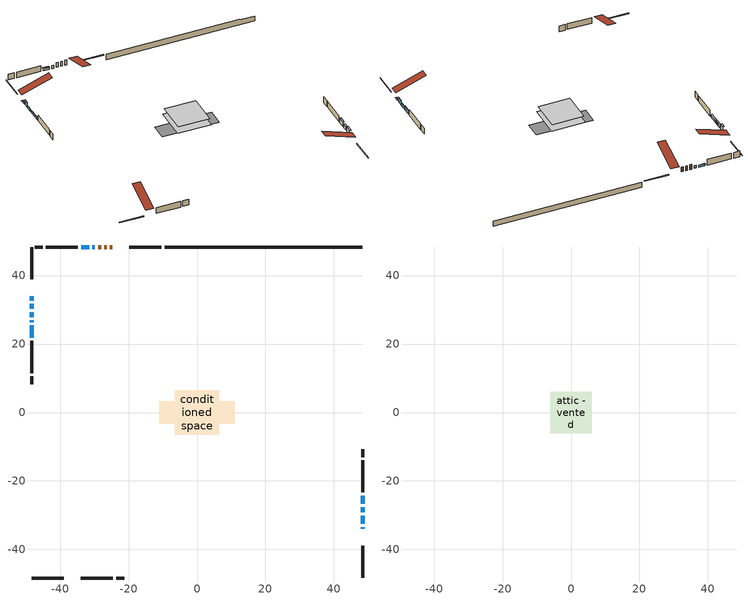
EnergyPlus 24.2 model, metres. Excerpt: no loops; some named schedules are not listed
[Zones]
conditioned space
 floor adiabatic (AdiabaticFloorConstruction): -6.51,-6.51 -6.51,6.51 6.51,6.51 6.51,-6.51 z0.16
 floor foundation (Slab1 construction): -11.09,-3.35 -11.09,3.35 11.09,3.35 11.09,-3.35 z-2.13
 wall outside (RimJoist1 construction): -10.37,48.35 -19.8,48.35 / -48.35,-48.35 -38.92,-48.35 / -48.35,48.35 -48.35,38.92 / 48.35,-48.35 48.35,-38.92 z0.16:0.46
 wall outside (AdiabaticWallConstruction 1): -24.79,48.35 -25.48,48.35 / -26.4,48.35 -27.09,48.35 / -28.02,48.35 -28.88,48.35 z0.16:2.19
 wall outside (AdiabaticWallConstruction): 48.35,-33.93 48.35,-33.47 / -48.35,26.88 -48.35,26.42 z0.16:0.92; -48.35,33.93 -48.35,32.71 z0.16:0.77; -48.35,31.78 -48.35,30.26 z0.16:2.19; -48.35,29.33 -48.35,27.8 / -31.55,48.35 -33.84,48.35 z0.16:1.08; -29.81,48.35 -30.62,48.35 / 48.35,-29.18 48.35,-27.65 z0.16:1.38; 48.35,-32.54 48.35,-30.1 z0.16:2.01; 48.35,-26.72 48.35,-24.28 z0.16:1.99; -48.35,25.49 -48.35,21.83 z0.16:1.07
 wall outside (Wall1 construction): -34.76,48.35 -44.15,48.35 / -33.93,-48.35 -24.55,-48.35 / -48.35,20.9 -48.35,11.52 / 48.35,-23.36 48.35,-13.97 z0.16:2.6
 wall outside (Wall2 construction): -45.08,48.35 -47.42,48.35 / -23.62,-48.35 -21.28,-48.35 / -48.35,10.59 -48.35,8.25 / 48.35,-13.04 48.35,-10.7 z0.16:2.6
 wall foundation (FoundationWall1 construction): -9.44,48.35,-2.13 -9.44,48.35,0.16 42.57,48.35,0.16 42.57,48.35,-0.01 48.35,48.35,-0.01 48.35,48.35,-2.13
 window (WindowConstruction 8): 48.35,-33.93 48.35,-33.47 z0.16:0.92
 window (WindowConstruction 5): -48.35,33.93 -48.35,32.71 z0.16:0.77
 window (WindowConstruction 6): -48.35,31.78 -48.35,30.26 z0.16:2.19
 window (WindowConstruction 7): -48.35,29.33 -48.35,27.8 z0.16:1.07
 window (WindowConstruction 10): -29.81,48.35 -30.62,48.35 z0.16:1.38
 window (WindowConstruction 9): -48.35,26.88 -48.35,26.42 z0.16:0.92
 window (WindowConstruction): 48.35,-32.54 48.35,-30.11 z0.16:2.01
 window (WindowConstruction 1): 48.35,-29.18 48.35,-27.65 z0.16:1.38
 window (WindowConstruction 2): 48.35,-26.72 48.35,-24.29 z0.16:1.99
 window (WindowConstruction 3): -48.35,25.49 -48.35,21.83 z0.16:1.07
 window (WindowConstruction 4): -31.55,48.35 -33.84,48.35 z0.16:1.07
 door (Door): -24.79,48.35 -25.48,48.35 z0.16:2.19
 door (Door 1): -26.41,48.35 -27.09,48.35 z0.16:2.19
 door (Door 2): -28.02,48.35 -28.88,48.35 z0.16:2.19
 ceiling adiabatic (AdiabaticFloorConstruction): 6.51,-6.51 6.51,6.51 -6.51,6.51 -6.51,-6.51 z0.16
attic - vented
 floor to conditioned space (Floor1 construction Reversed): -6.1,-6.1 -6.1,6.1 6.1,6.1 6.1,-6.1 z2.6
 roof outside (Roof1 construction): -23.86,48.35,2.6 -23.86,36.46,6.56 -20.73,36.46,6.56 -20.73,48.35,2.6; -34.86,-48.35,2.6 -34.86,-36.46,6.56 -37.99,-36.46,6.56 -37.99,-48.35,2.6; -48.35,34.86,2.6 -36.46,34.86,6.56 -36.46,37.99,6.56 -48.35,37.99,2.6; 48.35,-34.86,2.6 36.46,-34.86,6.56 36.46,-37.99,6.56 48.35,-37.99,2.6
shading: 48.35,-33.32 48.35,-34.08 48.96,-34.08 48.96,-33.32 z1.07; -48.35,32.65 -48.35,33.99 -48.96,33.99 -48.96,32.65 z0.83; -48.35,30.2 -48.35,31.84 -48.96,31.84 -48.96,30.2 z2.25; -48.35,27.74 -48.35,29.39 -48.96,29.39 -48.96,27.74 z1.14; -48.35,26.27 -48.35,27.03 -48.96,27.03 -48.96,26.27 z1.07; 48.35,-30.04 48.35,-32.6 48.96,-32.6 48.96,-30.04 z2.07; 48.35,-27.5 48.35,-29.33 48.96,-29.33 48.96,-27.5 z1.53; 48.35,-24.22 48.35,-26.78 48.96,-26.78 48.96,-24.22 z2.05; -48.35,21.77 -48.35,25.55 -48.96,25.55 -48.96,21.77 z1.14; -33.9,48.35 -31.49,48.35 -31.49,48.96 -33.9,48.96 z1.14
[Building]
Building 1: Terrain=Suburbs
[Site:Location]
Windsor AP_ON: Latitude {deg}=42.28; Longitude {deg}=-82.96; Time Zone {hr}=-5; Elevation {m}=190; Keep Site Location Information=Yes
[Site:GroundTemperature:Shallow]
6.34957, 4.46684, 4.31606, 5.20952, 8.79623, 12.3662, 15.4612, 17.4219, 17.5884, 15.9938, 12.9777, 9.51722
[Site:WaterMainsTemperature]
Calculation Method=Schedule; Temperature Schedule=mains temperature schedule
[Material] Roughness=Rough; Thermal Absorptance=0.9
Name | Thickness {m} | Conductivity {W/m-K} | Density {kg/m3} | Specific Heat {J/kg-K} | Solar Absorptance | Visible Absorptance
asphalt or fiberglass shingles | 0.00635 | 0.162714 | 1121.4 | 1465.45 | 0.4 | 0.4
ceiling stud and cavity | 0.1397 | 0.0763592 | 65.682 | 1177.47 | 0.7 | 0.7
concrete 4.0 in. | 0.1016 | 1.803125 | 2242.8 | 837.4 | 0.7 | 0.7
concrete 8.0 in. | 0.2032 | 1.803125 | 2242.8 | 837.4 | 0.7 | 0.7
door material | 0.04445 | 0.053851 | 512.64 | 1214.23 | 0.7 | 0.7
door material 1 | 0.04445 | 0.188738 | 512.64 | 1214.23 | 0.7 | 0.7
exterior vertical ins | 0.0383733 | 0.029427 | 32.04 | 1214.23 | 0.7 | 0.7
floor covering | 0.0127 | 0.0433444 | 54.468 | 1339.84 | 0.6 | 0.6
floor rigid ins; wall rigid ins | 0.512978 | 0.029427 | 32.04 | 1214.23 | 0.7 | 0.7
floor stud and cavity | 0.1397 | 1.75129 | 37.0049 | 1207.88 | 0.7 | 0.7
furniture material conditioned space 1 | 0.1524 | 0.115458 | 640.8 | 1214.23 | 0.6 | 0.6
gypsum board | 0.0127 | 0.160291 | 801 | 837.4 | 0.6 | 0.6
gypsum board 1 | 0.00254 | 0.160291 | 801 | 837.4 | 0.6 | 0.6
gypsum board 2 | 0.0127 | 0.160291 | 801 | 837.4 | 0.7 | 0.7
osb sheathing 0.5 in. | 0.0127 | 0.115458 | 512.64 | 1214.23 | 0.7 | 0.7
osb sheathing 0.75 in. | 0.01905 | 0.115458 | 512.64 | 1214.23 | 0.7 | 0.7
osb sheathing 2.0 in. | 0.0508 | 0.115458 | 512.64 | 1214.23 | 0.7 | 0.7
rim joist stud and cavity | 0.0508 | 0.0453916 | 125.044 | 1163.47 | 0.6 | 0.6
wall stud and cavity | 0.1397 | 0.0923614 | 139.0536 | 1170.24 | 0.7 | 0.7
wall stud and cavity 1 | 0.0889 | 0.274067 | 50.32683 | 1063.81 | 0.7 | 0.7
wall stud and cavity 2 | 0.0889 | 0.380278 | 52.3479 | 1209.89 | 0.7 | 0.7
wall stud and cavity 3 | 0.0889 | 0.391764 | 83.0341 | 1211.67 | 0.7 | 0.7
wood siding | 0.0254 | 0.102417 | 544.68 | 1172.36 | 0.4 | 0.4
wood siding 1 | 0.00254 | 0.102417 | 544.68 | 1172.36 | 0.4 | 0.4
wood siding 2; wood siding 3; wood siding 4 | 0.0254 | 0.102417 | 544.68 | 1172.36 | 0.7 | 0.7
[WindowMaterial:SimpleGlazingSystem]
Name | U-Factor {W/m2-K} | Solar Heat Gain Coefficient
WindowMaterial | 5.9954 | 0.8
WindowMaterial 1 | 5.54002 | 0.7
WindowMaterial 2 | 5.99143 | 0.8
WindowMaterial 3 | 5.0943 | 0.61
WindowMaterial 4 | 4.80302 | 0.55
WindowMaterial 5 | 4.849012 | 0.56
WindowMaterial 6 | 5.56103 | 0.71
WindowMaterial 7 | 5.21638 | 0.64
WindowMaterial 8 | 5.12553 | 0.64
WindowMaterial 9 | 6.88685 | 0.7
[Construction]
AdiabaticFloorConstruction: floor stud and cavity, floor rigid ins, osb sheathing 0.75 in., floor covering
AdiabaticWallConstruction: wood siding 3, wall rigid ins, wall stud and cavity 2, gypsum board
AdiabaticWallConstruction 1: wood siding 4, wall rigid ins, wall stud and cavity 2, gypsum board
Door: door material
Door 1; Door 2: door material 1
Floor1 construction Reversed: gypsum board, ceiling stud and cavity
FoundationWall1 construction: concrete 8.0 in., gypsum board 2
furniture construction conditioned space 1: furniture material conditioned space 1
PartitionWallConstruction: gypsum board, wall stud and cavity 3, gypsum board
RimJoist1 construction: wood siding 2, osb sheathing 2.0 in., rim joist stud and cavity
Roof1 construction: asphalt or fiberglass shingles
Slab1 construction: concrete 4.0 in.
Wall1 construction: wood siding, osb sheathing 0.5 in., wall stud and cavity, gypsum board
Wall2 construction: wood siding 1, wall stud and cavity 1, gypsum board 1
WindowConstruction: WindowMaterial
WindowConstruction 1: WindowMaterial 1
WindowConstruction 10: WindowMaterial 9
WindowConstruction 2: WindowMaterial 2
WindowConstruction 3: WindowMaterial 3
WindowConstruction 4: WindowMaterial 4
WindowConstruction 5: WindowMaterial 5
WindowConstruction 6: WindowMaterial 6
WindowConstruction 7: WindowMaterial 7
WindowConstruction 8; WindowConstruction 9: WindowMaterial 8
[Zone] Multiplier=1; Part of Total Floor Area=Yes
Name | Volume {m3}
attic - vented | 95.7132
conditioned space | 741.4
[Space]
Name | Zone | Volume {m3}
attic - vented 1 | attic - vented | 95.7132
conditioned space 1 | conditioned space | 741.4
[ZoneInfiltration:EffectiveLeakageArea]
infil attic - vented 1: Zone or Space=attic - vented 1; Schedule=Always On Discrete; Effective Air Leakage Area {cm2}=6615.56; Stack Coefficient=0.000275447; Wind Coefficient=1.12134e-05
[ZoneMixing]
whole house fan mix: Zone or Space=attic - vented; Schedule=Always On Continuous; Design Flow Rate Calculation Method=Flow/Zone; Design Flow Rate {m3/s}=0; Source Zone or Space=conditioned space
[SurfaceProperty:ExposedFoundationPerimeter]
Slab1: Exposed Perimeter Calculation Method=TotalExposedPerimeter; Total Exposed Perimeter {m}=57.791
[InternalMass] Zone or ZoneList=conditioned space; Space or SpaceList=conditioned space 1
Name | Construction | Surface Area {m2}
furniture mass conditioned space 1 | furniture construction conditioned space 1 | 127.44
partition wall mass | PartitionWallConstruction | 318.6
[Lights]
interior lighting: Zone or ZoneList or Space or SpaceList=conditioned space 1; Schedule=interior lighting schedule; Design Level Calculation Method=LightingLevel; Lighting Level {W}=343.2; Return Air Fraction=0; Fraction Radiant=0.6; Fraction Visible=0.2; Fraction Replaceable=1
[People]
occupants: Zone or ZoneList or Space or SpaceList=conditioned space 1; Number of People Schedule=occupants schedule; Number of People Calculation Method=People; Number of People=3; Fraction Radiant=0.314171; Sensible Heat Fraction=0.56303; Activity Level Schedule=occupants activity schedule; Carbon Dioxide Generation Rate {m3/s-W}=0; Enable ASHRAE 55 Comfort Warnings=No; Mean Radiant Temperature Calculation Type=EnclosureAveraged
[ElectricEquipment] Zone or ZoneList or Space or SpaceList=conditioned space 1; Design Level Calculation Method=EquipmentLevel
Name | Schedule | Design Level {W} | Fraction Latent | Fraction Radiant | Fraction Lost
clothes dryer | clothes dryer schedule | 140.772 | 0.015 | 0.081 | 0.85
clothes washer | clothes washer schedule | 32.1985 | 0.03 | 0.162 | 0.7
cooking range | cooking range schedule | 215.147 | 0.08 | 0.432 | 0.2
dishwasher | dishwasher schedule | 66.8632 | 0.3 | 0.18 | 0.4
fridge | fridge schedule | 72.9452 | 0 | 0.6 | 0
mech vent bath fan 0 | mech vent bath fan 0 schedule | 50.2 | 0 | 0 | 1
mech vent bath fan 1 | mech vent bath fan 1 schedule | 50.2 | 0 | 0 | 1
mech vent house fan | mech vent house fan schedule | 0 | 0 | 0 | 1
mech vent house fan cfis | mech vent house fan cfis schedule | 0 | 0 | 0 | 0
mech vent range fan 0 | mech vent range fan 0 schedule | 57 | 0 | 0 | 1
misc plug loads | misc plug loads schedule | 494.7 | 0.045 | 0.513 | 0.1
whole house fan | Always On Discrete | 0 | 0 | 0 | 1
[OtherEquipment] Zone or ZoneList or Space or SpaceList=conditioned space 1; Design Level Calculation Method=EquipmentLevel
Name | Fuel Type | Schedule | Design Level {W} | Fraction Latent | Fraction Radiant | Fraction Lost
clothes dryer 1 | Electricity | clothes dryer schedule | 0 | 0.015 | 0.081 | 0.85
cooking range 1 | Electricity | cooking range schedule | 0 | 0.08 | 0.432 | 0.2
general water use latent | None | general water use schedule | 62.594 | 1 | 0 | 0
general water use sensible | None | general water use schedule | -61.6891 | 0 | 0.6 | 0
mech vent house fan latent load | None | Always On Discrete | 0 | 1 | 0 | 0
mech vent house fan sensible load | None | Always On Discrete | 0 | 0 | 0 | 0
water heater energy adjustment1 | NaturalGas | Always On Discrete | 0.01 | 0 | 0 | 1
[ZoneInfiltration:DesignFlowRate] Zone or ZoneList or Space or SpaceList=conditioned space 1; Schedule=Always On Discrete; Design Flow Rate Calculation Method=Flow/Zone; Design Flow Rate {m3/s}=0
infil flow; natural vent flow; whole house fan flow
[Foundation:Kiva]
Foundation Kiva 1: Initial Indoor Air Temperature {C}=21.1111; Wall Height Above Grade {m}=0.15999; Wall Depth Below Slab {m}=0.2032; Custom Block Material Name 1=exterior vertical ins; Custom Block Depth 1 {m}=2.28999; Custom Block X Position 1 {m}=0.2159; Custom Block Z Position 1 {m}=0
[Foundation:Kiva:Settings]
Soil Conductivity {W/m-K}=0.849921; Soil Density {kg/m3}=1842.3; Soil Specific Heat {J/kg-K}=418.7; Ground Solar Absorptivity=0.9; Ground Thermal Absorptivity=0.9; Ground Surface Roughness {m}=0.03; Far-Field Width {m}=40; Deep-Ground Boundary Condition=ZeroFlux; Deep-Ground Depth {m}=40; Minimum Cell Dimension {m}=0.2; Maximum Cell Growth Coefficient=3; Simulation Timestep=Timestep
[Exterior:Lights]
exterior lighting: Schedule=exterior lighting schedule; Design Level {W}=75.6
[Schedule:Constant]
Name | Hourly Value
Always On Continuous; mech vent house fan schedule; mech vent house fan cfis schedule; Always On Discrete | 1
occupants activity schedule | 117.228
fridge schedule | 0
[Schedule:Week:Daily]
interior lighting schedule Week Rule - Jan1-Jan27: interior lighting schedule day, interior lighting schedule day, interior lighting schedule day, interior lighting schedule day, interior lighting schedule day, interior lighting schedule day, interior lighting schedule day, interior lighting schedule default day, interior lighting schedule default day, interior lighting schedule default day, interior lighting schedule default day, interior lighting schedule default day
interior lighting schedule Week Rule - Jan28-Feb3: interior lighting schedule day, interior lighting schedule day, interior lighting schedule day, interior lighting schedule day, interior lighting schedule day 1, interior lighting schedule day 1, interior lighting schedule day 1, interior lighting schedule default day, interior lighting schedule default day, interior lighting schedule default day, interior lighting schedule default day, interior lighting schedule default day
interior lighting schedule Week Rule - Feb4-Feb24: interior lighting schedule day 1, interior lighting schedule day 1, interior lighting schedule day 1, interior lighting schedule day 1, interior lighting schedule day 1, interior lighting schedule day 1, interior lighting schedule day 1, interior lighting schedule default day, interior lighting schedule default day, interior lighting schedule default day, interior lighting schedule default day, interior lighting schedule default day
interior lighting schedule Week Rule - Feb25-Mar3: interior lighting schedule day 1, interior lighting schedule day 1, interior lighting schedule day 1, interior lighting schedule day 1, interior lighting schedule day 2, interior lighting schedule day 2, interior lighting schedule day 2, interior lighting schedule default day, interior lighting schedule default day, interior lighting schedule default day, interior lighting schedule default day, interior lighting schedule default day
interior lighting schedule Week Rule - Mar4-Mar31: interior lighting schedule day 2, interior lighting schedule day 2, interior lighting schedule day 2, interior lighting schedule day 2, interior lighting schedule day 2, interior lighting schedule day 2, interior lighting schedule day 2, interior lighting schedule default day, interior lighting schedule default day, interior lighting schedule default day, interior lighting schedule default day, interior lighting schedule default day
interior lighting schedule Week Rule - Apr1-Apr28: interior lighting schedule day 3, interior lighting schedule day 3, interior lighting schedule day 3, interior lighting schedule day 3, interior lighting schedule day 3, interior lighting schedule day 3, interior lighting schedule day 3, interior lighting schedule default day, interior lighting schedule default day, interior lighting schedule default day, interior lighting schedule default day, interior lighting schedule default day
interior lighting schedule Week Rule - Apr29-May5: interior lighting schedule day 3, interior lighting schedule day 3, interior lighting schedule day 4, interior lighting schedule day 4, interior lighting schedule day 4, interior lighting schedule day 4, interior lighting schedule day 4, interior lighting schedule default day, interior lighting schedule default day, interior lighting schedule default day, interior lighting schedule default day, interior lighting schedule default day
interior lighting schedule Week Rule - May6-May26: interior lighting schedule day 4, interior lighting schedule day 4, interior lighting schedule day 4, interior lighting schedule day 4, interior lighting schedule day 4, interior lighting schedule day 4, interior lighting schedule day 4, interior lighting schedule default day, interior lighting schedule default day, interior lighting schedule default day, interior lighting schedule default day, interior lighting schedule default day
interior lighting schedule Week Rule - May27-Jun2: interior lighting schedule day 4, interior lighting schedule day 4, interior lighting schedule day 4, interior lighting schedule day 4, interior lighting schedule day 4, interior lighting schedule day 5, interior lighting schedule day 5, interior lighting schedule default day, interior lighting schedule default day, interior lighting schedule default day, interior lighting schedule default day, interior lighting schedule default day
interior lighting schedule Week Rule - Jun3-Jun30: interior lighting schedule day 5, interior lighting schedule day 5, interior lighting schedule day 5, interior lighting schedule day 5, interior lighting schedule day 5, interior lighting schedule day 5, interior lighting schedule day 5, interior lighting schedule default day, interior lighting schedule default day, interior lighting schedule default day, interior lighting schedule default day, interior lighting schedule default day
interior lighting schedule Week Rule - Jul1-Jul28: interior lighting schedule day 6, interior lighting schedule day 6, interior lighting schedule day 6, interior lighting schedule day 6, interior lighting schedule day 6, interior lighting schedule day 6, interior lighting schedule day 6, interior lighting schedule default day, interior lighting schedule default day, interior lighting schedule default day, interior lighting schedule default day, interior lighting schedule default day
interior lighting schedule Week Rule - Jul29-Aug4: interior lighting schedule day 6, interior lighting schedule day 6, interior lighting schedule day 6, interior lighting schedule day 7, interior lighting schedule day 7, interior lighting schedule day 7, interior lighting schedule day 7, interior lighting schedule default day, interior lighting schedule default day, interior lighting schedule default day, interior lighting schedule default day, interior lighting schedule default day
interior lighting schedule Week Rule - Aug5-Aug25: interior lighting schedule day 7, interior lighting schedule day 7, interior lighting schedule day 7, interior lighting schedule day 7, interior lighting schedule day 7, interior lighting schedule day 7, interior lighting schedule day 7, interior lighting schedule default day, interior lighting schedule default day, interior lighting schedule default day, interior lighting schedule default day, interior lighting schedule default day
interior lighting schedule Week Rule - Aug26-Sep1: interior lighting schedule day 7, interior lighting schedule day 7, interior lighting schedule day 7, interior lighting schedule day 7, interior lighting schedule day 7, interior lighting schedule day 7, interior lighting schedule day 8, interior lighting schedule default day, interior lighting schedule default day, interior lighting schedule default day, interior lighting schedule default day, interior lighting schedule default day
interior lighting schedule Week Rule - Sep2-Sep29: interior lighting schedule day 8, interior lighting schedule day 8, interior lighting schedule day 8, interior lighting schedule day 8, interior lighting schedule day 8, interior lighting schedule day 8, interior lighting schedule day 8, interior lighting schedule default day, interior lighting schedule default day, interior lighting schedule default day, interior lighting schedule default day, interior lighting schedule default day
interior lighting schedule Week Rule - Sep30-Oct6: interior lighting schedule day 8, interior lighting schedule day 9, interior lighting schedule day 9, interior lighting schedule day 9, interior lighting schedule day 9, interior lighting schedule day 9, interior lighting schedule day 9, interior lighting schedule default day, interior lighting schedule default day, interior lighting schedule default day, interior lighting schedule default day, interior lighting schedule default day
interior lighting schedule Week Rule - Oct7-Oct27: interior lighting schedule day 9, interior lighting schedule day 9, interior lighting schedule day 9, interior lighting schedule day 9, interior lighting schedule day 9, interior lighting schedule day 9, interior lighting schedule day 9, interior lighting schedule default day, interior lighting schedule default day, interior lighting schedule default day, interior lighting schedule default day, interior lighting schedule default day
interior lighting schedule Week Rule - Oct28-Nov3: interior lighting schedule day 9, interior lighting schedule day 9, interior lighting schedule day 9, interior lighting schedule day 9, interior lighting schedule day 10, interior lighting schedule day 10, interior lighting schedule day 10, interior lighting schedule default day, interior lighting schedule default day, interior lighting schedule default day, interior lighting schedule default day, interior lighting schedule default day
interior lighting schedule Week Rule - Nov4-Nov24: interior lighting schedule day 10, interior lighting schedule day 10, interior lighting schedule day 10, interior lighting schedule day 10, interior lighting schedule day 10, interior lighting schedule day 10, interior lighting schedule day 10, interior lighting schedule default day, interior lighting schedule default day, interior lighting schedule default day, interior lighting schedule default day, interior lighting schedule default day
interior lighting schedule Week Rule - Nov25-Dec1: interior lighting schedule day 10, interior lighting schedule day 10, interior lighting schedule day 10, interior lighting schedule day 10, interior lighting schedule day 10, interior lighting schedule day 10, interior lighting schedule day 11, interior lighting schedule default day, interior lighting schedule default day, interior lighting schedule default day, interior lighting schedule default day, interior lighting schedule default day
interior lighting schedule Week Rule - Dec2-Dec31: interior lighting schedule day 11, interior lighting schedule day 11, interior lighting schedule day 11, interior lighting schedule day 11, interior lighting schedule day 11, interior lighting schedule day 11, interior lighting schedule day 11, interior lighting schedule default day, interior lighting schedule default day, interior lighting schedule default day, interior lighting schedule default day, interior lighting schedule default day
occupants schedule Week Rule - Jan1-Dec31: occupants schedule day, occupants schedule day, occupants schedule day, occupants schedule day, occupants schedule day, occupants schedule day, occupants schedule day, occupants schedule default day, occupants schedule default day, occupants schedule default day, occupants schedule default day, occupants schedule default day
clothes dryer schedule Week Rule - Jan1-Dec31: clothes dryer schedule day, clothes dryer schedule day, clothes dryer schedule day, clothes dryer schedule day, clothes dryer schedule day, clothes dryer schedule day, clothes dryer schedule day, clothes dryer schedule default day, clothes dryer schedule default day, clothes dryer schedule default day, clothes dryer schedule default day, clothes dryer schedule default day
clothes washer schedule Week Rule - Jan1-Dec31: clothes washer schedule day, clothes washer schedule day, clothes washer schedule day, clothes washer schedule day, clothes washer schedule day, clothes washer schedule day, clothes washer schedule day, clothes washer schedule default day, clothes washer schedule default day, clothes washer schedule default day, clothes washer schedule default day, clothes washer schedule default day
cooking range schedule Week Rule - Jan1-Dec31: cooking range schedule day, cooking range schedule day, cooking range schedule day, cooking range schedule day, cooking range schedule day, cooking range schedule day, cooking range schedule day, cooking range schedule default day, cooking range schedule default day, cooking range schedule default day, cooking range schedule default day, cooking range schedule default day
dishwasher schedule Week Rule - Jan1-Dec31: dishwasher schedule day, dishwasher schedule day, dishwasher schedule day, dishwasher schedule day, dishwasher schedule day, dishwasher schedule day, dishwasher schedule day, dishwasher schedule default day, dishwasher schedule default day, dishwasher schedule default day, dishwasher schedule default day, dishwasher schedule default day
mech vent bath fan 0 schedule Week Rule - Jan1-Dec31: mech vent bath fan 0 schedule day, mech vent bath fan 0 schedule day, mech vent bath fan 0 schedule day, mech vent bath fan 0 schedule day, mech vent bath fan 0 schedule day, mech vent bath fan 0 schedule day, mech vent bath fan 0 schedule day, mech vent bath fan 0 schedule default day, mech vent bath fan 0 schedule default day, mech vent bath fan 0 schedule default day, mech vent bath fan 0 schedule default day, mech vent bath fan 0 schedule default day
mech vent bath fan 1 schedule Week Rule - Jan1-Dec31: mech vent bath fan 1 schedule day, mech vent bath fan 1 schedule day, mech vent bath fan 1 schedule day, mech vent bath fan 1 schedule day, mech vent bath fan 1 schedule day, mech vent bath fan 1 schedule day, mech vent bath fan 1 schedule day, mech vent bath fan 1 schedule default day, mech vent bath fan 1 schedule default day, mech vent bath fan 1 schedule default day, mech vent bath fan 1 schedule default day, mech vent bath fan 1 schedule default day
mech vent range fan 0 schedule Week Rule - Jan1-Dec31: mech vent range fan 0 schedule day, mech vent range fan 0 schedule day, mech vent range fan 0 schedule day, mech vent range fan 0 schedule day, mech vent range fan 0 schedule day, mech vent range fan 0 schedule day, mech vent range fan 0 schedule day, mech vent range fan 0 schedule default day, mech vent range fan 0 schedule default day, mech vent range fan 0 schedule default day, mech vent range fan 0 schedule default day, mech vent range fan 0 schedule default day
misc plug loads schedule Week Rule - Jan1-Dec31: misc plug loads schedule day, misc plug loads schedule day, misc plug loads schedule day, misc plug loads schedule day, misc plug loads schedule day, misc plug loads schedule day, misc plug loads schedule day, misc plug loads schedule default day, misc plug loads schedule default day, misc plug loads schedule default day, misc plug loads schedule default day, misc plug loads schedule default day
general water use schedule Week Rule - Jan1-Dec31: general water use schedule day, general water use schedule day, general water use schedule day, general water use schedule day, general water use schedule day, general water use schedule day, general water use schedule day, general water use schedule default day, general water use schedule default day, general water use schedule default day, general water use schedule default day, general water use schedule default day
exterior lighting schedule Week Rule - Jan1-Jan27: exterior lighting schedule day, exterior lighting schedule day, exterior lighting schedule day, exterior lighting schedule day, exterior lighting schedule day, exterior lighting schedule day, exterior lighting schedule day, exterior lighting schedule default day, exterior lighting schedule default day, exterior lighting schedule default day, exterior lighting schedule default day, exterior lighting schedule default day
exterior lighting schedule Week Rule - Jan28-Feb3: exterior lighting schedule day, exterior lighting schedule day, exterior lighting schedule day, exterior lighting schedule day, exterior lighting schedule day 1, exterior lighting schedule day 1, exterior lighting schedule day 1, exterior lighting schedule default day, exterior lighting schedule default day, exterior lighting schedule default day, exterior lighting schedule default day, exterior lighting schedule default day
exterior lighting schedule Week Rule - Feb4-Feb24: exterior lighting schedule day 1, exterior lighting schedule day 1, exterior lighting schedule day 1, exterior lighting schedule day 1, exterior lighting schedule day 1, exterior lighting schedule day 1, exterior lighting schedule day 1, exterior lighting schedule default day, exterior lighting schedule default day, exterior lighting schedule default day, exterior lighting schedule default day, exterior lighting schedule default day
exterior lighting schedule Week Rule - Feb25-Mar3: exterior lighting schedule day 1, exterior lighting schedule day 1, exterior lighting schedule day 1, exterior lighting schedule day 1, exterior lighting schedule day 2, exterior lighting schedule day 2, exterior lighting schedule day 2, exterior lighting schedule default day, exterior lighting schedule default day, exterior lighting schedule default day, exterior lighting schedule default day, exterior lighting schedule default day
exterior lighting schedule Week Rule - Mar4-Mar31: exterior lighting schedule day 2, exterior lighting schedule day 2, exterior lighting schedule day 2, exterior lighting schedule day 2, exterior lighting schedule day 2, exterior lighting schedule day 2, exterior lighting schedule day 2, exterior lighting schedule default day, exterior lighting schedule default day, exterior lighting schedule default day, exterior lighting schedule default day, exterior lighting schedule default day
exterior lighting schedule Week Rule - Apr1-Apr28: exterior lighting schedule day 3, exterior lighting schedule day 3, exterior lighting schedule day 3, exterior lighting schedule day 3, exterior lighting schedule day 3, exterior lighting schedule day 3, exterior lighting schedule day 3, exterior lighting schedule default day, exterior lighting schedule default day, exterior lighting schedule default day, exterior lighting schedule default day, exterior lighting schedule default day
exterior lighting schedule Week Rule - Apr29-May5: exterior lighting schedule day 3, exterior lighting schedule day 3, exterior lighting schedule day 4, exterior lighting schedule day 4, exterior lighting schedule day 4, exterior lighting schedule day 4, exterior lighting schedule day 4, exterior lighting schedule default day, exterior lighting schedule default day, exterior lighting schedule default day, exterior lighting schedule default day, exterior lighting schedule default day
exterior lighting schedule Week Rule - May6-May26: exterior lighting schedule day 4, exterior lighting schedule day 4, exterior lighting schedule day 4, exterior lighting schedule day 4, exterior lighting schedule day 4, exterior lighting schedule day 4, exterior lighting schedule day 4, exterior lighting schedule default day, exterior lighting schedule default day, exterior lighting schedule default day, exterior lighting schedule default day, exterior lighting schedule default day
exterior lighting schedule Week Rule - May27-Jun2: exterior lighting schedule day 4, exterior lighting schedule day 4, exterior lighting schedule day 4, exterior lighting schedule day 4, exterior lighting schedule day 4, exterior lighting schedule day 5, exterior lighting schedule day 5, exterior lighting schedule default day, exterior lighting schedule default day, exterior lighting schedule default day, exterior lighting schedule default day, exterior lighting schedule default day
exterior lighting schedule Week Rule - Jun3-Jun30: exterior lighting schedule day 5, exterior lighting schedule day 5, exterior lighting schedule day 5, exterior lighting schedule day 5, exterior lighting schedule day 5, exterior lighting schedule day 5, exterior lighting schedule day 5, exterior lighting schedule default day, exterior lighting schedule default day, exterior lighting schedule default day, exterior lighting schedule default day, exterior lighting schedule default day
exterior lighting schedule Week Rule - Jul1-Jul28: exterior lighting schedule day 6, exterior lighting schedule day 6, exterior lighting schedule day 6, exterior lighting schedule day 6, exterior lighting schedule day 6, exterior lighting schedule day 6, exterior lighting schedule day 6, exterior lighting schedule default day, exterior lighting schedule default day, exterior lighting schedule default day, exterior lighting schedule default day, exterior lighting schedule default day
exterior lighting schedule Week Rule - Jul29-Aug4: exterior lighting schedule day 6, exterior lighting schedule day 6, exterior lighting schedule day 6, exterior lighting schedule day 7, exterior lighting schedule day 7, exterior lighting schedule day 7, exterior lighting schedule day 7, exterior lighting schedule default day, exterior lighting schedule default day, exterior lighting schedule default day, exterior lighting schedule default day, exterior lighting schedule default day
exterior lighting schedule Week Rule - Aug5-Aug25: exterior lighting schedule day 7, exterior lighting schedule day 7, exterior lighting schedule day 7, exterior lighting schedule day 7, exterior lighting schedule day 7, exterior lighting schedule day 7, exterior lighting schedule day 7, exterior lighting schedule default day, exterior lighting schedule default day, exterior lighting schedule default day, exterior lighting schedule default day, exterior lighting schedule default day
exterior lighting schedule Week Rule - Aug26-Sep1: exterior lighting schedule day 7, exterior lighting schedule day 7, exterior lighting schedule day 7, exterior lighting schedule day 7, exterior lighting schedule day 7, exterior lighting schedule day 7, exterior lighting schedule day 8, exterior lighting schedule default day, exterior lighting schedule default day, exterior lighting schedule default day, exterior lighting schedule default day, exterior lighting schedule default day
exterior lighting schedule Week Rule - Sep2-Sep29: exterior lighting schedule day 8, exterior lighting schedule day 8, exterior lighting schedule day 8, exterior lighting schedule day 8, exterior lighting schedule day 8, exterior lighting schedule day 8, exterior lighting schedule day 8, exterior lighting schedule default day, exterior lighting schedule default day, exterior lighting schedule default day, exterior lighting schedule default day, exterior lighting schedule default day
exterior lighting schedule Week Rule - Sep30-Oct6: exterior lighting schedule day 8, exterior lighting schedule day 9, exterior lighting schedule day 9, exterior lighting schedule day 9, exterior lighting schedule day 9, exterior lighting schedule day 9, exterior lighting schedule day 9, exterior lighting schedule default day, exterior lighting schedule default day, exterior lighting schedule default day, exterior lighting schedule default day, exterior lighting schedule default day
exterior lighting schedule Week Rule - Oct7-Oct27: exterior lighting schedule day 9, exterior lighting schedule day 9, exterior lighting schedule day 9, exterior lighting schedule day 9, exterior lighting schedule day 9, exterior lighting schedule day 9, exterior lighting schedule day 9, exterior lighting schedule default day, exterior lighting schedule default day, exterior lighting schedule default day, exterior lighting schedule default day, exterior lighting schedule default day
[Schedule:Year]
interior lighting schedule: interior lighting schedule Week Rule - Jan1-Jan27, 1, 1, 1, 27, interior lighting schedule Week Rule - Jan28-Feb3, 1, 28, 2, 3, interior lighting schedule Week Rule - Feb4-Feb24, 2, 4, 2, 24, interior lighting schedule Week Rule - Feb25-Mar3, 2, 25, 3, 3, interior lighting schedule Week Rule - Mar4-Mar31, 3, 4, 3, 31, interior lighting schedule Week Rule - Apr1-Apr28, 4, 1, 4, 28, interior lighting schedule Week Rule - Apr29-May5, 4, 29, 5, 5, interior lighting schedule Week Rule - May6-May26, 5, 6, 5, 26, interior lighting schedule Week Rule - May27-Jun2, 5, 27, 6, 2, interior lighting schedule Week Rule - Jun3-Jun30, 6, 3, 6, 30, interior lighting schedule Week Rule - Jul1-Jul28, 7, 1, 7, 28, interior lighting schedule Week Rule - Jul29-Aug4, 7, 29, 8, 4, interior lighting schedule Week Rule - Aug5-Aug25, 8, 5, 8, 25, interior lighting schedule Week Rule - Aug26-Sep1, 8, 26, 9, 1, interior lighting schedule Week Rule - Sep2-Sep29, 9, 2, 9, 29, interior lighting schedule Week Rule - Sep30-Oct6, 9, 30, 10, 6, interior lighting schedule Week Rule - Oct7-Oct27, 10, 7, 10, 27, interior lighting schedule Week Rule - Oct28-Nov3, 10, 28, 11, 3, interior lighting schedule Week Rule - Nov4-Nov24, 11, 4, 11, 24, interior lighting schedule Week Rule - Nov25-Dec1, 11, 25, 12, 1, interior lighting schedule Week Rule - Dec2-Dec31, 12, 2, 12, 31
occupants schedule: occupants schedule Week Rule - Jan1-Dec31, 1, 1, 12, 31
clothes dryer schedule: clothes dryer schedule Week Rule - Jan1-Dec31, 1, 1, 12, 31
clothes washer schedule: clothes washer schedule Week Rule - Jan1-Dec31, 1, 1, 12, 31
cooking range schedule: cooking range schedule Week Rule - Jan1-Dec31, 1, 1, 12, 31
dishwasher schedule: dishwasher schedule Week Rule - Jan1-Dec31, 1, 1, 12, 31
mech vent bath fan 0 schedule: mech vent bath fan 0 schedule Week Rule - Jan1-Dec31, 1, 1, 12, 31
mech vent bath fan 1 schedule: mech vent bath fan 1 schedule Week Rule - Jan1-Dec31, 1, 1, 12, 31
mech vent range fan 0 schedule: mech vent range fan 0 schedule Week Rule - Jan1-Dec31, 1, 1, 12, 31
misc plug loads schedule: misc plug loads schedule Week Rule - Jan1-Dec31, 1, 1, 12, 31
general water use schedule: general water use schedule Week Rule - Jan1-Dec31, 1, 1, 12, 31
exterior lighting schedule: exterior lighting schedule Week Rule - Jan1-Jan27, 1, 1, 1, 27, exterior lighting schedule Week Rule - Jan28-Feb3, 1, 28, 2, 3, exterior lighting schedule Week Rule - Feb4-Feb24, 2, 4, 2, 24, exterior lighting schedule Week Rule - Feb25-Mar3, 2, 25, 3, 3, exterior lighting schedule Week Rule - Mar4-Mar31, 3, 4, 3, 31, exterior lighting schedule Week Rule - Apr1-Apr28, 4, 1, 4, 28, exterior lighting schedule Week Rule - Apr29-May5, 4, 29, 5, 5, exterior lighting schedule Week Rule - May6-May26, 5, 6, 5, 26, exterior lighting schedule Week Rule - May27-Jun2, 5, 27, 6, 2, exterior lighting schedule Week Rule - Jun3-Jun30, 6, 3, 6, 30, exterior lighting schedule Week Rule - Jul1-Jul28, 7, 1, 7, 28, exterior lighting schedule Week Rule - Jul29-Aug4, 7, 29, 8, 4, exterior lighting schedule Week Rule - Aug5-Aug25, 8, 5, 8, 25, exterior lighting schedule Week Rule - Aug26-Sep1, 8, 26, 9, 1, exterior lighting schedule Week Rule - Sep2-Sep29, 9, 2, 9, 29, exterior lighting schedule Week Rule - Sep30-Oct6, 9, 30, 10, 6, exterior lighting schedule Week Rule - Oct7-Oct27, 10, 7, 10, 27, exterior lighting schedule Week Rule - Oct28-Nov3, 10, 28, 11, 3, exterior lighting schedule Week Rule - Nov4-Nov24, 11, 4, 11, 24, exterior lighting schedule Week Rule - Nov25-Dec1, 11, 25, 12, 1, exterior lighting schedule Week Rule - Dec2-Dec31, 12, 2, 12, 31
[Schedule:Compact]
mains temperature schedule: Through: 01/01, For: AllDays, Until: 24:00, 9.71556, Through: 01/02, For: AllDays, Until: 24:00, 9.65056, Through: 01/03, For: AllDays, Until: 24:00, 9.58667, Through: 01/04, For: AllDays, Until: 24:00, 9.52389, Through: 01/05, For: AllDays, Until: 24:00, 9.46278, Through: 01/06, For: AllDays, Until: 24:00, 9.40278, Through: 01/07, For: AllDays, Until: 24:00, 9.34444, Through: 01/08, For: AllDays, Until: 24:00, 9.28778, Through: 01/09, For: AllDays, Until: 24:00, 9.23222, Through: 01/10, For: AllDays, Until: 24:00, 9.17778, Through: 01/11, For: AllDays, Until: 24:00, 9.125, Through: 01/12, For: AllDays, Until: 24:00, 9.07389, Through: 01/13, For: AllDays, Until: 24:00, 9.02444, Through: 01/14, For: AllDays, Until: 24:00, 8.97611, Through: 01/15, For: AllDays, Until: 24:00, 8.92944, Through: 01/16, For: AllDays, Until: 24:00, 8.88444, Through: 01/17, For: AllDays, Until: 24:00, 8.84056, Through: 01/18, For: AllDays, Until: 24:00, 8.79889, Through: 01/19, For: AllDays, Until: 24:00, 8.75833, Through: 01/20, For: AllDays, Until: 24:00, 8.71944, Through: 01/21, For: AllDays, Until: 24:00, 8.68222, Through: 01/22, For: AllDays, Until: 24:00, 8.64667, Through: 01/23, For: AllDays, Until: 24:00, 8.61222, Through: 01/24, For: AllDays, Until: 24:00, 8.58, Through: 01/25, For: AllDays, Until: 24:00, 8.54944, Through: 01/26, For: AllDays, Until: 24:00, 8.52, Through: 01/27, For: AllDays, Until: 24:00, 8.49278, Through: 01/28, For: AllDays, Until: 24:00, 8.46722, Through: 01/29, For: AllDays, Until: 24:00, 8.44278, Through: 01/30, For: AllDays, Until: 24:00, 8.42056, Through: 01/31, For: AllDays, Until: 24:00, 8.39944, Through: 02/01, For: AllDays, Until: 24:00, 8.38056, Through: 02/02, For: AllDays, Until: 24:00, 8.36333, Through: 02/03, For: AllDays, Until: 24:00, 8.34778, Through: 02/04, For: AllDays, Until: 24:00, 8.33389, Through: 02/05, For: AllDays, Until: 24:00, 8.32167, Through: 02/06, For: AllDays, Until: 24:00, 8.31111, Through: 02/07, For: AllDays, Until: 24:00, 8.30222, Through: 02/08, For: AllDays, Until: 24:00, 8.295, Through: 02/09, For: AllDays, Until: 24:00, 8.29, Through: 02/10, For: AllDays, Until: 24:00, 8.28611, Through: 02/11, For: AllDays, Until: 24:00, 8.28444, Through: 02/12, For: AllDays, Until: 24:00, 8.28444, Through: 02/13, For: AllDays, Until: 24:00, 8.28611, Through: 02/14, For: AllDays, Until: 24:00, 8.28889, Through: 02/15, For: AllDays, Until: 24:00, 8.29444, Through: 02/16, For: AllDays, Until: 24:00, 8.30111, Through: 02/17, For: AllDays, Until: 24:00, 8.30944, Through: 02/18, For: AllDays, Until: 24:00, 8.31944, Through: 02/19, For: AllDays, Until: 24:00, 8.33167, Through: 02/20, For: AllDays, Until: 24:00, 8.345, Through: 02/21, For: AllDays, Until: 24:00, 8.36056, Through: 02/22, For: AllDays, Until: 24:00, 8.37778, Through: 02/23, For: AllDays, Until: 24:00, 8.39611, Through: 02/24, For: AllDays, Until: 24:00, 8.41667, Through: 02/25, For: AllDays, Until: 24:00, 8.43889, Through: 02/26, For: AllDays, Until: 24:00, 8.46278, Through: 02/27, For: AllDays, Until: 24:00, 8.48833, Through: 02/28, For: AllDays, Until: 24:00, 8.51556, Through: 03/01, For: AllDays, Until: 24:00, 8.54444, Through: 03/02, For: AllDays, Until: 24:00, 8.575, Through: 03/03, For: AllDays, Until: 24:00, 8.60667, Through: 03/04, For: AllDays, Until: 24:00, 8.64056, Through: 03/05, For: AllDays, Until: 24:00, 8.67611, Through: 03/06, For: AllDays, Until: 24:00, 8.71278, Through: 03/07, For: AllDays, Until: 24:00, 8.75167, Through: 03/08, For: AllDays, Until: 24:00, 8.79167, Through: 03/09, For: AllDays, Until: 24:00, 8.83333, Through: 03/10, For: AllDays, Until: 24:00, 8.87667, Through: 03/11, For: AllDays, Until: 24:00, 8.92167, Through: 03/12, For: AllDays, Until: 24:00, 8.96833, Through: 03/13, For: AllDays, Until: 24:00, 9.01611, Through: 03/14, For: AllDays, Until: 24:00, 9.06556, Through: 03/15, For: AllDays, Until: 24:00, 9.11667, Through: 03/16, For: AllDays, Until: 24:00, 9.16889, Through: 03/17, For: AllDays, Until: 24:00, 9.22278, Through: 03/18, For: AllDays, Until: 24:00, 9.27833, Through: 03/19, For: AllDays, Until: 24:00, 9.335, Through: 03/20, For: AllDays, Until: 24:00, 9.39333, Through: 03/21, For: AllDays, Until: 24:00, 9.45278, Through: 03/22, For: AllDays, Until: 24:00, 9.51389, Through: 03/23, For: AllDays, Until: 24:00, 9.57611, Through: 03/24, For: AllDays, Until: 24:00, 9.64, Through: 03/25, For: AllDays, Until: 24:00, 9.705, Through: 03/26, For: AllDays, Until: 24:00, 9.77111, Through: 03/27, For: AllDays, Until: 24:00, 9.83889, Through: 03/28, For: AllDays, Until: 24:00, 9.90778, Through: 03/29, For: AllDays, Until: 24:00, 9.97778, Through: 03/30, For: AllDays, Until: 24:00, 10.0489, Through: 03/31, For: AllDays, Until: 24:00, 10.1217, Through: 04/01, For: AllDays, Until: 24:00, 10.1956, Through: 04/02, For: AllDays, Until: 24:00, 10.2706, Through: 04/03, For: AllDays, Until: 24:00, 10.3461, Through: 04/04, For: AllDays, Until: 24:00, 10.4233, Through: 04/05, For: AllDays, Until: 24:00, 10.5017, Through: 04/06, For: AllDays, Until: 24:00, 10.5811, Through: 04/07, For: AllDays, Until: 24:00, 10.6617, Through: 04/08, For: AllDays, Until: 24:00, 10.7428, Through: 04/09, For: AllDays, Until: 24:00, 10.825, Through: 04/10, For: AllDays, Until: 24:00, 10.9089, Through: 04/11, For: AllDays, Until: 24:00, 10.9928, Through: 04/12, For: AllDays, Until: 24:00, 11.0783, Through: 04/13, For: AllDays, Until: 24:00, 11.1644, Through: 04/14, For: AllDays, Until: 24:00, 11.2517, Through: 04/15, For: AllDays, Until: 24:00, 11.3394, Through: 04/16, For: AllDays, Until: 24:00, 11.4278, Through: 04/17, For: AllDays, Until: 24:00, 11.5178, Through: 04/18, For: AllDays, Until: 24:00, 11.6078, Through: 04/19, For: AllDays, Until: 24:00, 11.6989, Through: 04/20, For: AllDays, Until: 24:00, 11.7906, Through: 04/21, For: AllDays, Until: 24:00, 11.8828, Through: 04/22, For: AllDays, Until: 24:00, 11.9761, Through: 04/23, For: AllDays, Until: 24:00, 12.07, Through: 04/24, For: AllDays, Until: 24:00, 12.1639, Through: 04/25, For: AllDays, Until: 24:00, 12.2589, Through: 04/26, For: AllDays, Until: 24:00, 12.3544, Through: 04/27, For: AllDays, Until: 24:00, 12.4506, Through: 04/28, For: AllDays, Until: 24:00, 12.5472, Through: 04/29, For: AllDays, Until: 24:00, 12.6439, Through: 04/30, For: AllDays, Until: 24:00, 12.7411, Through: 05/01, For: AllDays, Until: 24:00, 12.8389, Through: 05/02, For: AllDays, Until: 24:00, 12.9372, Through: 05/03, For: AllDays, Until: 24:00, 13.0356, Through: 05/04, For: AllDays, Until: 24:00, 13.1344, Through: 05/05, For: AllDays, Until: 24:00, 13.2339, Through: 05/06, For: AllDays, Until: 24:00, 13.3333, Through: 05/07, For: AllDays, Until: 24:00, 13.4328, Through: 05/08, For: AllDays, Until: 24:00, 13.5328, Through: 05/09, For: AllDays, Until: 24:00, 13.6328, Through: 05/10, For: AllDays, Until: 24:00, 13.7328, Through: 05/11, For: AllDays, Until: 24:00, 13.8328, Through: 05/12, For: AllDays, Until: 24:00, 13.9333, Through: 05/13, For: AllDays, Until: 24:00, 14.0339, Through: 05/14, For: AllDays, Until: 24:00, 14.1344, Through: 05/15, For: AllDays, Until: 24:00, 14.2344, Through: 05/16, For: AllDays, Until: 24:00, 14.335, Through: 05/17, For: AllDays, Until: 24:00, 14.4356, Through: 05/18, For: AllDays, Until: 24:00, 14.5356, Through: 05/19, For: AllDays, Until: 24:00, 14.6356, Through: 05/20, For: AllDays, Until: 24:00, 14.7356, Through: 05/21, For: AllDays, Until: 24:00, 14.8356, Through: 05/22, For: AllDays, Until: 24:00, 14.935, Through: 05/23, For: AllDays, Until: 24:00, 15.0344, Through: 05/24, For: AllDays, Until: 24:00, 15.1333, Through: 05/25, For: AllDays, Until: 24:00, 15.2322, Through: 05/26, For: AllDays, Until: 24:00, 15.3306, Through: 05/27, For: AllDays, Until: 24:00, 15.4283, Through: 05/28, For: AllDays, Until: 24:00, 15.5261, Through: 05/29, For: AllDays, Until: 24:00, 15.6233, Through: 05/30, For: AllDays, Until: 24:00, 15.7206, Through: 05/31, For: AllDays, Until: 24:00, 15.8167, Through: 06/01, For: AllDays, Until: 24:00, 15.9128, Through: 06/02, For: AllDays, Until: 24:00, 16.0078, Through: 06/03, For: AllDays, Until: 24:00, 16.1028, Through: 06/04, For: AllDays, Until: 24:00, 16.1967, Through: 06/05, For: AllDays, Until: 24:00, 16.2906, Through: 06/06, For: AllDays, Until: 24:00, 16.3833, Through: 06/07, For: AllDays, Until: 24:00, 16.4756, Through: 06/08, For: AllDays, Until: 24:00, 16.5672, Through: 06/09, For: AllDays, Until: 24:00, 16.6578, Through: 06/10, For: AllDays, Until: 24:00, 16.7478, Through: 06/11, For: AllDays, Until: 24:00, 16.8372, Through: 06/12, For: AllDays, Until: 24:00, 16.9256, Through: 06/13, For: AllDays, Until: 24:00, 17.0133, Through: 06/14, For: AllDays, Until: 24:00, 17.1, Through: 06/15, For: AllDays, Until: 24:00, 17.1861, Through: 06/16, For: AllDays, Until: 24:00, 17.2711, Through: 06/17, For: AllDays, Until: 24:00, 17.355, Through: 06/18, For: AllDays, Until: 24:00, 17.4383, Through: 06/19, For: AllDays, Until: 24:00, 17.5206, Through: 06/20, For: AllDays, Until: 24:00, 17.6017, Through: 06/21, For: AllDays, Until: 24:00, 17.6817, Through: 06/22, For: AllDays, Until: 24:00, 17.7606, Through: 06/23, For: AllDays, Until: 24:00, 17.8383, Through: 06/24, For: AllDays, Until: 24:00, 17.9156, Through: 06/25, For: AllDays, Until: 24:00, 17.9911, Through: 06/26, For: AllDays, Until: 24:00, 18.0656, Through: 06/27, For: AllDays, Until: 24:00, 18.1389, Through: 06/28, For: AllDays, Until: 24:00, 18.2111, Through: 06/29, For: AllDays, Until: 24:00, 18.2822, Through: 06/30, For: AllDays, Until: 24:00, 18.3522, Through: 07/01, For: AllDays, Until: 24:00, 18.4206, Through: 07/02, For: AllDays, Until: 24:00, 18.4878, Through: 07/03, For: AllDays, Until: 24:00, 18.5539, Through: 07/04, For: AllDays, Until: 24:00, 18.6183, Through: 07/05, For: AllDays, Until: 24:00, 18.6817, Through: 07/06, For: AllDays, Until: 24:00, 18.7439, Through: 07/07, For: AllDays, Until: 24:00, 18.8044, Through: 07/08, For: AllDays, Until: 24:00, 18.8639, Through: 07/09, For: AllDays, Until: 24:00, 18.9217, Through: 07/10, For: AllDays, Until: 24:00, 18.9778, Through: 07/11, For: AllDays, Until: 24:00, 19.0328, Through: 07/12, For: AllDays, Until: 24:00, 19.0861, Through: 07/13, For: AllDays, Until: 24:00, 19.1383, Through: 07/14, For: AllDays, Until: 24:00, 19.1889, Through: 07/15, For: AllDays, Until: 24:00, 19.2378, Through: 07/16, For: AllDays, Until: 24:00, 19.2856, Through: 07/17, For: AllDays, Until: 24:00, 19.3311, Through: 07/18, For: AllDays, Until: 24:00, 19.3761, Through: 07/19, For: AllDays, Until: 24:00, 19.4189, Through: 07/20, For: AllDays, Until: 24:00, 19.46, Through: 07/21, For: AllDays, Until: 24:00, 19.5, Through: 07/22, For: AllDays, Until: 24:00, 19.5378, Through: 07/23, For: AllDays, Until: 24:00, 19.5744, Through: 07/24, For: AllDays, Until: 24:00, 19.6094, Through: 07/25, For: AllDays, Until: 24:00, 19.6428, Through: 07/26, For: AllDays, Until: 24:00, 19.6744, Through: 07/27, For: AllDays, Until: 24:00, 19.7044, Through: 07/28, For: AllDays, Until: 24:00, 19.7328, Through: 07/29, For: AllDays, Until: 24:00, 19.7594, Through: 07/30, For: AllDays, Until: 24:00, 19.7844, Through: 07/31, For: AllDays, Until: 24:00, 19.8078, Through: 08/01, For: AllDays, Until: 24:00, 19.8294, Through: 08/02, For: AllDays, Until: 24:00, 19.8494, Through: 08/03, For: AllDays, Until: 24:00, 19.8678, Through: 08/04, For: AllDays, Until: 24:00, 19.8844, Through: 08/05, For: AllDays, Until: 24:00, 19.8994, Through: 08/06, For: AllDays, Until: 24:00, 19.9122, Through: 08/07, For: AllDays, Until: 24:00, 19.9239, Through: 08/08, For: AllDays, Until: 24:00, 19.9333, Through: 08/09, For: AllDays, Until: 24:00, 19.9417, Through: 08/10, For: AllDays, Until: 24:00, 19.9478, Through: 08/11, For: AllDays, Until: 24:00, 19.9522, Through: 08/12, For: AllDays, Until: 24:00, 19.9556, Through: 08/13, For: AllDays, Until: 24:00, 19.9567, Through: 08/14, For: AllDays, Until: 24:00, 19.9556, Through: 08/15, For: AllDays, Until: 24:00, 19.9533, Through: 08/16, For: AllDays, Until: 24:00, 19.9494, Through: 08/17, For: AllDays, Until: 24:00, 19.9433, Through: 08/18, For: AllDays, Until: 24:00, 19.9361, Through: 08/19, For: AllDays, Until: 24:00, 19.9267, Through: 08/20, For: AllDays, Until: 24:00, 19.9156, Through: 08/21, For: AllDays, Until: 24:00, 19.9033, Through: 08/22, For: AllDays, Until: 24:00, 19.8889, Through: 08/23, For: AllDays, Until: 24:00, 19.8728, Through: 08/24, For: AllDays, Until: 24:00, 19.855, Through: 08/25, For: AllDays, Until: 24:00, 19.835, Through: 08/26, For: AllDays, Until: 24:00, 19.8139, Through: 08/27, For: AllDays, Until: 24:00, 19.7911, Through: 08/28, For: AllDays, Until: 24:00, 19.7667, Through: 08/29, For: AllDays, Until: 24:00, 19.7406, Through: 08/30, For: AllDays, Until: 24:00, 19.7122, Through: 08/31, For: AllDays, Until: 24:00, 19.6828, Through: 09/01, For: AllDays, Until: 24:00, 19.6517, Through: 09/02, For: AllDays, Until: 24:00, 19.6189, Through: 09/03, For: AllDays, Until: 24:00, 19.5844, Through: 09/04, For: AllDays, Until: 24:00, 19.5483, Through: 09/05, For: AllDays, Until: 24:00, 19.5106, Through: 09/06, For: AllDays, Until: 24:00, 19.4711, Through: 09/07, For: AllDays, Until: 24:00, 19.4306, Through: 09/08, For: AllDays, Until: 24:00, 19.3878, Through: 09/09, For: AllDays, Until: 24:00, 19.3439, Through: 09/10, For: AllDays, Until: 24:00, 19.2983, Through: 09/11, For: AllDays, Until: 24:00, 19.2511, Through: 09/12, For: AllDays, Until: 24:00, 19.2028, Through: 09/13, For: AllDays, Until: 24:00, 19.1528, Through: 09/14, For: AllDays, Until: 24:00, 19.1011, Through: 09/15, For: AllDays, Until: 24:00, 19.0478, Through: 09/16, For: AllDays, Until: 24:00, 18.9933, Through: 09/17, For: AllDays, Until: 24:00, 18.9372, Through: 09/18, For: AllDays, Until: 24:00, 18.88, Through: 09/19, For: AllDays, Until: 24:00, 18.8211, Through: 09/20, For: AllDays, Until: 24:00, 18.7611, Through: 09/21, For: AllDays, Until: 24:00, 18.6994, Through: 09/22, For: AllDays, Until: 24:00, 18.6361, Through: 09/23, For: AllDays, Until: 24:00, 18.5722, Through: 09/24, For: AllDays, Until: 24:00, 18.5067, Through: 09/25, For: AllDays, Until: 24:00, 18.4394, Through: 09/26, For: AllDays, Until: 24:00, 18.3711, Through: 09/27, For: AllDays, Until: 24:00, 18.3017, Through: 09/28, For: AllDays, Until: 24:00, 18.2311, Through: 09/29, For: AllDays, Until: 24:00, 18.1594, Through: 09/30, For: AllDays, Until: 24:00, 18.0861, Through: 10/01, For: AllDays, Until: 24:00, 18.0122, Through: 10/02, For: AllDays, Until: 24:00, 17.9367, Through: 10/03, For: AllDays, Until: 24:00, 17.86, Through: 10/04, For: AllDays, Until: 24:00, 17.7822, Through: 10/05, For: AllDays, Until: 24:00, 17.7039, Through: 10/06, For: AllDays, Until: 24:00, 17.6239, Through: 10/07, For: AllDays, Until: 24:00, 17.5428, Through: 10/08, For: AllDays, Until: 24:00, 17.4611, Through: 10/09, For: AllDays, Until: 24:00, 17.3783, Through: 10/10, For: AllDays, Until: 24:00, 17.2944, Through: 10/11, For: AllDays, Until: 24:00, 17.21, Through: 10/12, For: AllDays, Until: 24:00, 17.1239, Through: 10/13, For: AllDays, Until: 24:00, 17.0378, Through: 10/14, For: AllDays, Until: 24:00, 16.95, Through: 10/15, For: AllDays, Until: 24:00, 16.8617, Through: 10/16, For: AllDays, Until: 24:00, 16.7728, Through: 10/17, For: AllDays, Until: 24:00, 16.6828, Through: 10/18, For: AllDays, Until: 24:00, 16.5922, Through: 10/19, For: AllDays, Until: 24:00, 16.5011, Through: 10/20, For: AllDays, Until: 24:00, 16.4089, Through: 10/21, For: AllDays, Until: 24:00, 16.3161, Through: 10/22, For: AllDays, Until: 24:00, 16.2228, Through: 10/23, For: AllDays, Until: 24:00, 16.1289, Through: 10/24, For: AllDays, Until: 24:00, 16.0344, Through: 10/25, For: AllDays, Until: 24:00, 15.9389, Through: 10/26, For: AllDays, Until: 24:00, 15.8433, Through: 10/27, For: AllDays, Until: 24:00, 15.7472, Through: 10/28, For: AllDays, Until: 24:00, 15.6506, Through: 10/29, For: AllDays, Until: 24:00, 15.5533, Through: 10/30, For: AllDays, Until: 24:00, 15.4561, Through: 10/31, For: AllDays, Until: 24:00, 15.3578, Through: 11/01, For: AllDays, Until: 24:00, 15.2594, Through: 11/02, For: AllDays, Until: 24:00, 15.1611, Through: 11/03, For: AllDays, Until: 24:00, 15.0617, Through: 11/04, For: AllDays, Until: 24:00, 14.9628, Through: 11/05, For: AllDays, Until: 24:00, 14.8633, Through: 11/06, For: AllDays, Until: 24:00, 14.7633, Through: 11/07, For: AllDays, Until: 24:00, 14.6633, Through: 11/08, For: AllDays, Until: 24:00, 14.5633, Through: 11/09, For: AllDays, Until: 24:00, 14.4633, Through: 11/10, For: AllDays, Until: 24:00, 14.3628, Through: 11/11, For: AllDays, Until: 24:00, 14.2628, Through: 11/12, For: AllDays, Until: 24:00, 14.1622, Through: 11/13, For: AllDays, Until: 24:00, 14.0617, Through: 11/14, For: AllDays, Until: 24:00, 13.9611, Through: 11/15, For: AllDays, Until: 24:00, 13.8611, Through: 11/16, For: AllDays, Until: 24:00, 13.7606, Through: 11/17, For: AllDays, Until: 24:00, 13.6606, Through: 11/18, For: AllDays, Until: 24:00, 13.5606, Through: 11/19, For: AllDays, Until: 24:00, 13.4606, Through: 11/20, For: AllDays, Until: 24:00, 13.3611, Through: 11/21, For: AllDays, Until: 24:00, 13.2617, Through: 11/22, For: AllDays, Until: 24:00, 13.1622, Through: 11/23, For: AllDays, Until: 24:00, 13.0633, Through: 11/24, For: AllDays, Until: 24:00, 12.9644, Through: 11/25, For: AllDays, Until: 24:00, 12.8661, Through: 11/26, For: AllDays, Until: 24:00, 12.7683, Through: 11/27, For: AllDays, Until: 24:00, 12.6711, Through: 11/28, For: AllDays, Until: 24:00, 12.5739, Through: 11/29, For: AllDays, Until: 24:00, 12.4772, Through: 11/30, For: AllDays, Until: 24:00, 12.3811, Through: 12/01, For: AllDays, Until: 24:00, 12.2856, Through: 12/02, For: AllDays, Until: 24:00, 12.1906, Through: 12/03, For: AllDays, Until: 24:00, 12.0961, Through: 12/04, For: AllDays, Until: 24:00, 12.0022, Through: 12/05, For: AllDays, Until: 24:00, 11.9089, Through: 12/06, For: AllDays, Until: 24:00, 11.8161, Through: 12/07, For: AllDays, Until: 24:00, 11.7244, Through: 12/08, For: AllDays, Until: 24:00, 11.6333, Through: 12/09, For: AllDays, Until: 24:00, 11.5428, Through: 12/10, For: AllDays, Until: 24:00, 11.4528, Through: 12/11, For: AllDays, Until: 24:00, 11.3639, Through: 12/12, For: AllDays, Until: 24:00, 11.2756, Through: 12/13, For: AllDays, Until: 24:00, 11.1883, Through: 12/14, For: AllDays, Until: 24:00, 11.1022, Through: 12/15, For: AllDays, Until: 24:00, 11.0167, Through: 12/16, For: AllDays, Until: 24:00, 10.9322, Through: 12/17, For: AllDays, Until: 24:00, 10.8483, Through: 12/18, For: AllDays, Until: 24:00, 10.7656, Through: 12/19, For: AllDays, Until: 24:00, 10.6839, Through: 12/20, For: AllDays, Until: 24:00, 10.6033, Through: 12/21, For: AllDays, Until: 24:00, 10.5239, Through: 12/22, For: AllDays, Until: 24:00, 10.445, Through: 12/23, For: AllDays, Until: 24:00, 10.3678, Through: 12/24, For: AllDays, Until: 24:00, 10.2911, Through: 12/25, For: AllDays, Until: 24:00, 10.2161, Through: 12/26, For: AllDays, Until: 24:00, 10.1422, Through: 12/27, For: AllDays, Until: 24:00, 10.0689, Through: 12/28, For: AllDays, Until: 24:00, 9.99722, Through: 12/29, For: AllDays, Until: 24:00, 9.92722, Through: 12/30, For: AllDays, Until: 24:00, 9.85778, Through: 12/31, For: AllDays, Until: 24:00, 9.79
